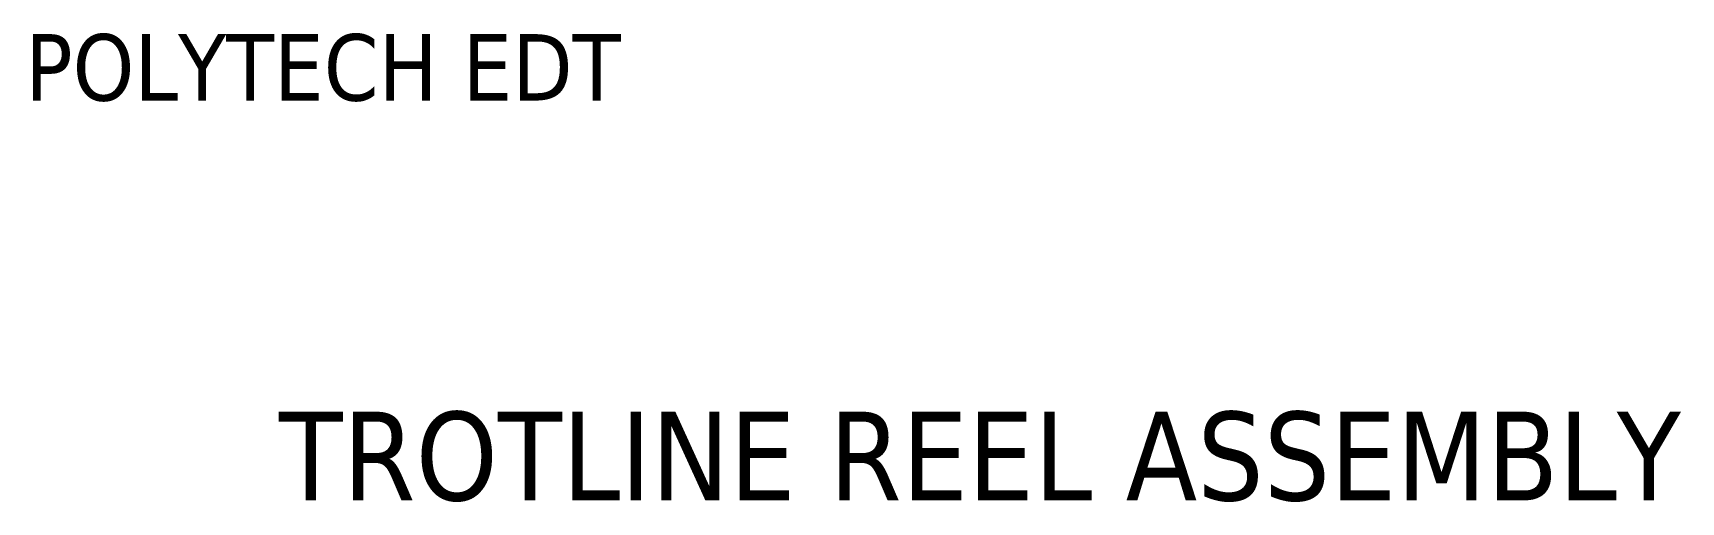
# Paper-space layout 'Sheet_2' of a CAD drawing. Header units: inches. Extents: x 5.95 to 9.67, y 1.52 to 2.58.
import ezdxf

# ---------------------------------------------------------------- set-up
doc = ezdxf.new("R2010")
doc.units = ezdxf.units.IN
doc.header["$MEASUREMENT"] = 0
doc.styles.add('Note Text (ANSI)', font='tahoma.ttf')

psp = doc.layouts.new('Sheet_2')

# ---------------------------------------------------------------- texts
at = {"attachment_point": 1, "style": 'Note Text (ANSI)'}
for s, width, insert, char_height in [('POLYTECH EDT', 2.292311, (5.9342, 2.5749), 0.15), ('TROTLINE REEL ASSEMBLY', 4.172821, (6.5057, 1.7229), 0.2)]:
    psp.add_mtext_dynamic_manual_height_columns(s, width=width, gutter_width=1, heights=[0], dxfattribs=dict(at, insert=insert, char_height=char_height))

doc.saveas('drawing.dxf')
